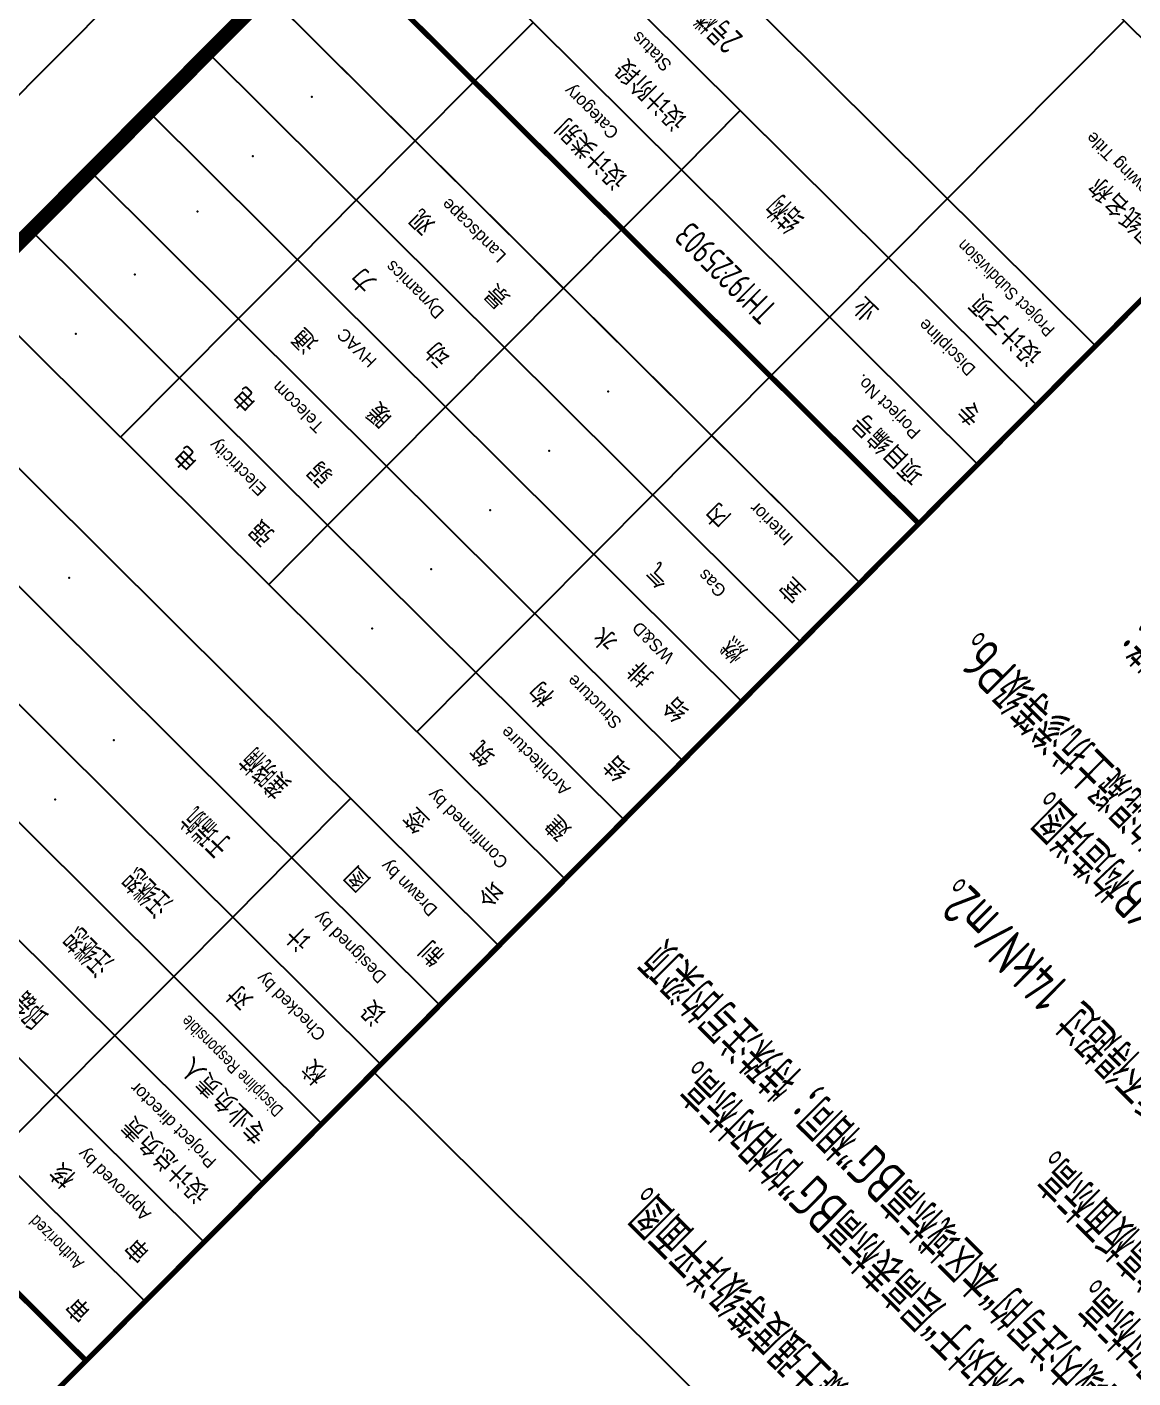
# Model space of a CAD drawing. Extents: x 517450926 to 520131079, y 3499134486 to 3500888201.
# Drawn here: x 518464621 to 518480496, y 3500386467 to 3500405863 of the extents above; entities that cross this region are included whole.
import ezdxf
from ezdxf.enums import TextEntityAlignment as Align

# ---------------------------------------------------------------- set-up
doc = ezdxf.new("R2010")
doc.units = 0
doc.header["$LTSCALE"] = 1000
doc.header["$MEASUREMENT"] = 0
doc.layers.get('0').update_dxf_attribs({"linetype": 'CONTINUOUS'})
doc.layers.add('C-SHET-SHET', color=144, linetype='CONTINUOUS')
doc.layers.add('S_PLAN_TEXT', color=7, linetype='CONTINUOUS')
doc.layers.add('S_POST_OTHER_TPLT', color=8, linetype='CONTINUOUS', plot=False)
doc.layers.add('内框', color=8, linetype='CONTINUOUS', plot=False)
doc.styles.get("Standard").update_dxf_attribs({"font": 'Tssdeng.shx', "bigfont": 'Tssdchn.shx'})
doc.styles.add('STYLEP4', font='GOTHIC.TTF')
doc.styles.add('TH-STYLE1', font='Tssdeng.shx', dxfattribs={"width": 0.7, "bigfont": 'Tssdchn.shx'})
doc.styles.add('TSSD_Rein', font='Tssdeng.shx', dxfattribs={"width": 0.7, "bigfont": 'Tssdchn.shx'})
doc.styles.add('TuKuang', font='Tssdeng.shx', dxfattribs={"width": 1.1, "bigfont": 'Tssdchn.shx'})
doc.styles.add('黑体', font='simhei.ttf')

# ---------------------------------------------------------------- blocks, each defined once
blk = doc.blocks.new('THAPE_A1L2_inner')
at = {"layer": '内框'}
blk.add_lwpolyline([(0, 0), (1261, 0), (1261, 594), (0, 594)], close=True, dxfattribs=at)
at = {"layer": '内框', "const_width": 1.4}
blk.add_lwpolyline([(25, 584), (25, 10), (1251, 10), (1251, 584)], close=True, dxfattribs=at)
at = {"layer": '内框', "const_width": 0.5}
blk.add_lwpolyline([(1171, 584), (1171, 10)], dxfattribs=at)
at = {"layer": '内框', "style": '黑体', "width": 0.8}
blk.add_attdef('内框名称', (58.89, 599.29), '', height=8, dxfattribs=at)
blk = doc.blocks.new('SH_THAPE_A1L2')
for p, q in [((1191, 179), (1191, 171)), ((1191, 171), (1191, 163)), ((1191, 163), (1191, 155)), ((1191, 155), (1191, 147)), ((1191, 147), (1191, 139)), ((1191, 139), (1191, 131)), ((1191, 122), (1191, 114)), ((1231, 122), (1231, 114)), ((1191, 114), (1191, 106)), ((1231, 114), (1231, 106)), ((1191, 106), (1191, 98)), ((1231, 106), (1231, 98)), ((1191, 98), (1191, 90)), ((1231, 98), (1231, 90)), ((1191, 90), (1191, 74)), ((1231, 90), (1231, 74)), ((1211, 82), (1211, 74)), ((1191, 74), (1191, 66)), ((1231, 74), (1231, 66)), ((1191, 66), (1191, 58)), ((1191, 50), (1191, 58)), ((1191, 50), (1191, 26))]:
    blk.add_line(p, q)
for points in [[(0, 0), (1261, 0), (1261, 594), (0, 594)], [(1171, 187), (1171, 179), (1251, 179), (1251, 187)], [(1251, 131), (1171, 131), (1171, 187), (1251, 187)], [(1171, 179), (1171, 171), (1251, 171), (1251, 179)], [(1171, 171), (1171, 163), (1251, 163), (1251, 171)], [(1171, 163), (1171, 155), (1251, 155), (1251, 163)], [(1171, 155), (1171, 147), (1251, 147), (1251, 155)], [(1171, 147), (1171, 139), (1251, 139), (1251, 147)], [(1171, 139), (1171, 131), (1251, 131), (1251, 139)], [(1251, 82), (1171, 82), (1171, 131), (1251, 131)], [(1171, 122), (1171, 114), (1211, 114), (1211, 122)], [(1211, 122), (1211, 114), (1251, 114), (1251, 122)], [(1171, 114), (1171, 106), (1211, 106), (1211, 114)], [(1211, 114), (1211, 106), (1251, 106), (1251, 114)], [(1171, 106), (1171, 98), (1211, 98), (1211, 106)], [(1211, 106), (1211, 98), (1251, 98), (1251, 106)], [(1171, 98), (1171, 90), (1211, 90), (1211, 98)], [(1211, 98), (1211, 90), (1251, 90), (1251, 98)], [(1171, 90), (1171, 82), (1211, 82), (1211, 90)], [(1211, 90), (1211, 82), (1251, 82), (1251, 90)], [(1171, 74), (1171, 66), (1211, 66), (1211, 74)], [(1211, 74), (1211, 66), (1251, 66), (1251, 74)], [(1171, 66), (1171, 58), (1211, 58), (1211, 66)], [(1211, 66), (1211, 58), (1251, 58), (1251, 66)], [(1171, 58), (1171, 50), (1251, 50), (1251, 58)], [(1171, 50), (1171, 26), (1251, 26), (1251, 50)], [(1171, 26), (1171, 18), (1251, 18), (1251, 26)]]:
    blk.add_lwpolyline(points, close=True)
for points, const_width in [([(25, 584), (25, 10), (1251, 10), (1251, 584)], 1.4), ([(1251, 10), (1171, 10), (1171, 74), (1251, 74)], 0.5)]:
    blk.add_lwpolyline(points, close=True, dxfattribs=dict(const_width=const_width))
at = {"const_width": 0.5}
for points in [[(1171, 584), (1171, 10)], [(1171, 187), (1251, 187)]]:
    blk.add_lwpolyline(points, dxfattribs=at)
for p in [(1199, 159), (1199, 151), (1211, 151), (1199, 143), (1211, 143), (1199, 135), (1225, 135), (1201, 118), (1241, 118), (1201, 110), (1241, 110), (1201, 102), (1241, 101.5), (1201, 94), (1241, 94), (1201, 86), (1241, 86), (1201, 70), (1201, 62)]:
    blk.add_point(p)
at = {"style": 'TuKuang', "width": 1.1}
for s, p in [('审      定', (1173.92, 182.98)), ('审      核', (1173.91, 174.98)), ('设计总负责', (1173.96, 167)), ('专业负责人', (1173.94, 159)), ('校      对', (1173.92, 150.98)), ('设      计', (1173.91, 143.01)), ('制      图', (1173.98, 134.98)), ('会      签', (1173.93, 127)), ('建      筑', (1173.91, 117.98)), ('强      电', (1213.92, 117.97)), ('结      构', (1173.93, 109.98)), ('弱      电', (1213.93, 109.98)), ('给  排  水', (1173.93, 101.97)), ('暖      通', (1213.87, 102)), ('燃      气', (1173.96, 93.99)), ('动      力', (1213.98, 93.97)), ('室      内', (1174.04, 85.98)), ('景      观', (1213.92, 86.01)), ('项目编号', (1173.96, 69.98)), ('设计类别', (1213.98, 69.98)), ('专         业', (1173.91, 61.99)), ('设计阶段', (1213.92, 61.97)), ('设计子项', (1173.96, 53.99)), ('图纸名称', (1173.82, 37.97))]:
    blk.add_text(s, height=2, dxfattribs=at).set_placement(p)
at = {"style": 'STYLEP4'}
for s, width, p in [('Authorized', 0.85, (1181, 181)), ('Discipline Responsible', 0.8, (1181, 157)), ('Project Subdivision', 0.9, (1181, 52))]:
    blk.add_text(s, height=1.2, dxfattribs=dict(at, width=width)).set_placement(p, align=Align.MIDDLE)
for s, p in [('Approved by', (1181, 173)), ('Project director', (1181, 165)), ('Checked by', (1181, 149)), ('Designed by', (1181, 141)), ('Drawn by', (1181, 133)), ('Comfirmed by', (1181, 125)), ('Architecture', (1181, 116)), ('Electricity', (1221, 116)), ('Structure', (1181, 108)), ('Telecom', (1221, 108)), ('WS&D', (1181, 100)), ('HVAC', (1221, 100)), ('Gas', (1181, 92)), ('Dynamics', (1221, 92)), ('Interior', (1181, 84)), ('Landscape', (1221, 84)), ('Porject No.', (1181, 68)), ('Category', (1221, 68)), ('Discipline', (1181, 60)), ('Status', (1221, 60)), ('Drawing Title', (1181, 36))]:
    blk.add_text(s, height=1.2, dxfattribs=at).set_placement(p, align=Align.MIDDLE)
blk.add_attdef('作废标记', text='', height=400).set_placement((658, 330.5), align=Align.MIDDLE_CENTER)

msp = doc.modelspace()

# ---------------------------------------------------------------- linework, layer by layer
at = {"layer": 'S_POST_OTHER_TPLT'}
msp.add_lwpolyline([(518483952.0189, 3500376582.7399), (518469593.8513, 3500390862.2891), (518484190.7238, 3500405539.527), (518498548.8913, 3500391259.9779)], close=True, dxfattribs=at)

# ---------------------------------------------------------------- block references
at = {"layer": 'C-SHET-SHET', "xscale": 150, "yscale": 150, "zscale": 150, "rotation": 135.1572922948761}
msp.add_blockref('SH_THAPE_A1L2', (518609792.2772, 3500282741.2279), dxfattribs=at)
at = {"layer": '内框', "xscale": 150, "yscale": 150, "zscale": 150, "rotation": 135.1572922948763}
msp.add_blockref('THAPE_A1L2_inner', (518609792.2772, 3500282741.2279), dxfattribs=at)

# ---------------------------------------------------------------- texts
at = {"layer": 'C-SHET-SHET', "char_height": 375, "attachment_point": 5, "rotation": 135.15729229, "style": 'TH-STYLE1'}
for s, insert in [('2号楼、3号楼', (518474218.8086, 3500406148.5499)), ('结构', (518475499.7491, 3500403182.2067)), ('TH19225903', (518474653.5536, 3500402331.3524)), ('龚晓楠', (518468044.1071, 3500395153.7245)), ('于瑞航', (518467197.9116, 3500394302.8701)), ('汪继恕', (518466351.7161, 3500393452.0157)), ('汪继恕', (518465505.5206, 3500392601.1614)), ('邱磊', (518464659.3251, 3500391750.307))]:
    msp.add_mtext(s, dxfattribs=dict(at, insert=insert))
at = {"layer": 'S_PLAN_TEXT', "style": 'TSSD_Rein', "width": 0.7}
for s, p in [('\u3000\u3000\u3000\u3000\u3000\u3000\u3000为楼板预留洞口，板筋不得截断，待设备管道安装完毕后用C35混凝土逐层封堵；', (518492731.2972, 3500385410.3541)), ('\u3000\u3000特殊注明的区域内，梁顶标高、板面标高与相应区域内注写的“本区域标高BG”相同；特殊注写的梁顶', (518487019.4776, 3500379667.087)), ('3、除特殊注明的区域外，未注明的梁顶标高、板面标高均为相对于“层高表标高BG”的相对标高。', (518486384.8309, 3500379028.9463)), ('\u3000\u3000当梁两侧板面有高差时，除特殊注明外，梁顶标高同较高板面标高。', (518488288.7708, 3500380943.3686)), ('1、混凝土强度等级详见“结构层楼面标高、结构层高”表，特殊构件混凝土强度等级详平面图。', (518485115.5377, 3500377752.6647)), ('\u3000\u3000标高或板顶标高均为相对于“本区域标高BG”的相对标高。', (518487654.1242, 3500380305.2278))]:
    msp.add_text(s, height=600, rotation=135.15728976, dxfattribs=at).set_placement(p)
at = {"layer": 'S_PLAN_TEXT', "color": 6, "style": 'TSSD_Rein', "width": 0.7}
for s, p in [('    未注明游泳池、水池、室外露台的构件（梁、板、墙、柱）等涉水、覆土区域的混凝土抗渗等级P6。', (518491462.004, 3500384134.0725)), ('\u3000\u3000外围与幕墙结构接触的未注明悬挑板厚度详见通用图挑板XB、梁边挑板LXB构造详图。', (518490827.3573, 3500383495.9317)), ('5、未注明板厚为130mm。降板回填区域或垫高区域的填充材料容重不得超过 14kN/m2。', (518489558.0641, 3500382219.6502))]:
    msp.add_text(s, height=600, rotation=135.15728976, dxfattribs=at).set_placement(p)

doc.saveas('drawing.dxf')
